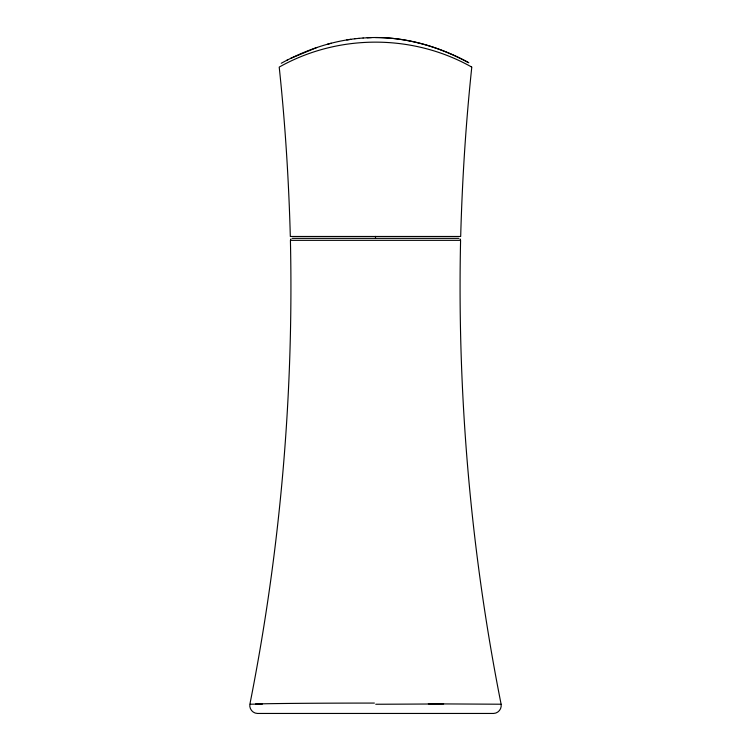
<?xml version="1.0" encoding="UTF-8"?>
<svg xmlns="http://www.w3.org/2000/svg" width="751" height="751" viewBox="0 0 751 751"><rect width="100%" height="100%" fill="white"/><g stroke="black" fill="none" stroke-linecap="round" stroke-linejoin="round"><path stroke-width="1.13" d="M375.5 238.33L375.5 236.405M501.114 704.222C501.931 708.869 498.251 713.356 493.538 713.45L257.462 713.45C252.749 713.356 249.069 708.869 249.886 704.222C280.142 551.656 293.829 395.843 290.412 240.339L460.588 240.339C457.171 395.843 470.858 551.656 501.114 704.222L428.352 703.837M471.356 66.877L471.788 67.092C465.977 121.859 462.428 176.842 460.814 231.89L460.682 236.481L290.327 236.481L290.186 231.89C288.572 176.842 285.023 121.859 279.212 67.092C338.241 33.87 412.581 33.814 471.637 67.017M290.534 239.616L290.966 238.94M281.25 63.272C303.855 50.899 329.079 41.793 354.923 38.78M286.779 60.343L287.689 59.873M290.768 58.334L316.819 47.52M327.52 44.225L331.247 43.229M346.793 39.944L350.811 39.324M354.857 38.789L359.025 38.339M358.95 38.348L363.155 38.001M363.062 38.001L371.482 37.597M367.192 37.747C402.47 35.907 437.57 45.802 468.417 62.549M250.271 704.213L262.456 704.025M292.252 238.358L458.758 238.358M375.5 37.55C407.53 37.466 439.044 46.862 467.16 61.873M467.338 61.976L467.911 62.277M468.277 62.474L468.84 62.774M460.044 238.94L460.466 239.616M255.509 704.006A125.905 1.305 0 0 1 374.383 703.077M443.634 703.912A124.366 0.657 -0.2 0 1 375.753 704.25"/></g></svg>
